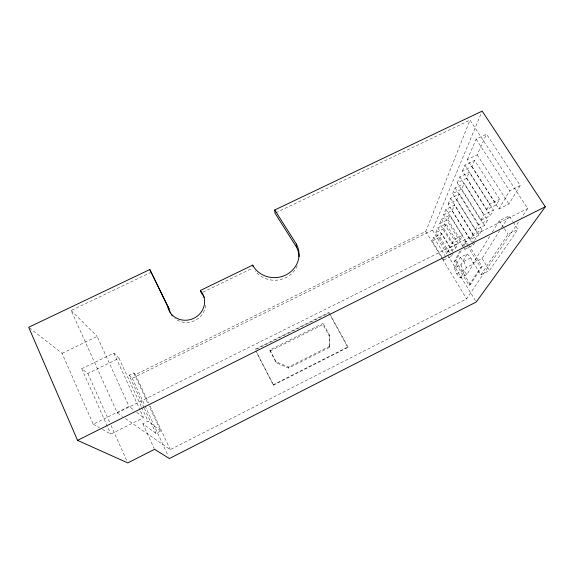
<?xml version="1.0" encoding="UTF-8"?>
<svg xmlns="http://www.w3.org/2000/svg" width="574" height="574" viewBox="0 0 574 574"><rect width="100%" height="100%" fill="white"/><g stroke="black" fill="none" stroke-linecap="round" stroke-linejoin="round"><path stroke-width="0.43" stroke-dasharray="2.87 2.15" d="M329.727 347.284L329.275 336.055L323.011 324.554L323.126 323.327L269.923 349.953L270.11 351.037L276.194 362.761L288.55 368.085L329.727 347.284L329.426 334.893L323.126 323.327M328.959 313.038L329.031 312.392L255.107 349.279L255.243 349.824L328.959 313.038L347.866 347.435L273.403 385.161L256.456 352.178M329.275 336.055L329.426 334.893M347.866 347.435L347.995 346.883L329.892 313.964M144.024 407.569L129.107 375.26L133.764 372.964L135.428 374.628L425.772 231.437L470.013 120.095L527.685 208.534L521.68 217.417M129.107 375.26L132.293 378.309L432.487 230.145L481.83 111.908M441.887 257.023L432.193 241.03L433.822 237.249L441.736 233.331L453.029 251.792M435.802 232.635L437.847 227.892L445.998 223.874L458.145 243.606L455.778 248.133L447.698 252.165L435.802 232.635L443.831 228.667L445.998 223.874M439.691 223.652L441.585 219.261L449.959 215.142L462.465 235.333L460.269 239.53L451.96 243.663L439.691 223.652L447.95 219.577L449.959 215.142M463.024 246.325L443.602 214.834L445.969 209.352L454.594 205.119L476.348 240.004M448.072 204.157L450.597 198.317L459.494 193.955L482.045 229.837L478.946 235.211L470.106 239.623L448.072 204.157L456.825 199.867L459.494 193.955M452.649 193.56L455.082 187.913L464.244 183.443L487.556 220.273L484.564 225.467L475.451 230.002L452.649 193.56L461.668 189.155L464.244 183.443M457.263 182.869L459.846 176.871L469.288 172.279L493.418 210.098L490.232 215.623L480.84 220.28L457.263 182.869L466.547 178.342L469.288 172.279M462.343 171.081L464.918 165.111L474.655 160.39L499.66 199.257L496.488 204.76L486.795 209.56L462.343 171.081L471.928 166.424L474.655 160.39M467.293 159.608L476.119 139.152L486.501 134.158L520.202 185.596L508.937 204.028L498.921 208.986L467.293 159.608L477.166 154.829L486.501 134.158M432.193 241.03L440.014 237.155L441.736 233.331M443.602 214.834L452.082 210.665L454.594 205.119M442.346 257.783L443.731 260.072L445.166 257.224M447.698 252.165L449.944 247.688L458.145 243.606M451.96 243.663L454.041 239.523L462.465 235.333M443.731 260.072L451.594 256.14L453.101 253.256M468.678 244.962L482.11 266.645L470.379 284.604L469.058 285.271L454.45 261.313L460.334 250.458M462.436 246.576L464.962 241.919L466.361 241.224L468.212 244.215M454.45 261.313L455.756 260.661L461.274 250.551M463.814 245.887L466.361 241.224M454.278 268.158L460.262 257.382L467.222 253.902L470.824 257.848L473.406 263.94L466.913 274.494L460.197 277.881L456.624 273.726L454.278 268.158L460.979 264.793L467.222 253.902M463.483 247.071L464.875 249.324L466.059 247.193M470.106 239.623L473.055 234.314L482.045 229.837M475.451 230.002L478.3 224.872L487.556 220.273M480.84 220.28L483.875 214.82L493.418 210.098M486.795 209.56L489.816 204.122L499.66 199.257M464.875 249.324L473.442 245.041L474.691 242.881M498.921 208.986L509.662 190.798L520.202 185.596M460.197 277.881L466.432 267.448L473.406 263.94M513.292 222.26L517.891 229.413L489.514 270.526L480.883 274.896L473.45 262.856L490.06 235.771M492.363 232.011L499.287 220.725L509.152 215.817L512.826 221.542M473.45 262.856L482.052 258.522L499.645 230.805M501.547 227.806L509.152 215.817M469.058 285.271L480.696 267.355L482.11 266.645M480.883 274.896L507.99 234.379L517.891 229.413M125.419 418.539L170.248 449.629L466.612 298.853L519.176 221.119M273.403 385.161L273.324 384.716L347.995 346.883M456.624 273.726L463.311 270.361L466.913 274.494M160.698 431.024L148.006 421.151L142.833 423.748L155.956 433.413L160.698 431.024L149.097 406.026M269.923 349.953L276.044 361.735L288.471 367.087L329.885 346.179M102.43 429.374L110.818 434.073L143.536 417.678L140.2 410.41M460.262 257.382L463.835 261.357L470.824 257.848M472.388 241.977L474.763 240.793M270.11 351.037L323.011 324.554M29.396 327.811L62.064 353.354L93.268 424.251L129.071 406.421L133.893 410.173M151.306 272.212L71.133 310.484L117.333 412.936L527.685 208.534M119.019 358.255L113.839 353.089L81.745 368.738L87.836 373.502L119.019 358.255L141.319 406.636M202.945 292.209L252.409 268.223M62.064 353.354L97.114 336.4L129.071 406.421M275.821 212.782L470.013 120.095M93.268 424.251L99.374 427.666M117.333 412.936L122.477 416.502M136.648 412.319L143.536 417.678M71.133 310.484L97.114 336.4M476.119 139.152L509.662 190.798M477.166 154.829L508.937 204.028M471.928 166.424L496.488 204.76M464.918 165.111L489.816 204.122M499.287 220.725L503.864 227.914M504.324 228.631L507.99 234.379M466.547 178.342L490.232 215.623M459.846 176.871L483.875 214.82M461.668 189.155L484.564 225.467M455.082 187.913L478.3 224.872M456.825 199.867L478.946 235.211M450.597 198.317L473.055 234.314M482.052 258.522L489.514 270.526M452.082 210.665L471.584 242.049M472.05 242.795L473.442 245.041M445.969 209.352L467.638 244.352M464.962 241.919L466.813 244.911M467.279 245.665L480.696 267.355M447.95 219.577L460.269 239.53M441.585 219.261L454.041 239.523M443.831 228.667L455.778 248.133M437.847 227.892L449.944 247.688M455.756 260.661L470.379 284.604M440.014 237.155L449.743 253.105M450.203 253.866L451.594 256.14M432.487 230.145L447.383 254.605M447.842 255.373L475.767 301.235M433.822 237.249L445.517 256.506M425.772 231.437L442.016 258.25M442.475 259.01L466.612 298.853M255.918 350.858L273.324 384.716M135.428 374.628L148.537 402.855M150.029 406.076L170.248 449.629M133.764 372.964L148.723 405.222M132.293 378.309L144.655 405.057M145.035 405.868L168.268 456.115M144.397 408.379L155.956 433.413M141.692 407.447L148.006 421.151M113.839 353.089L139.826 409.606M142.833 423.748L154.191 448.524M87.836 373.502L109.612 422.27M111.069 425.528L126.675 460.477M81.745 368.738L110.818 434.073M463.835 261.357L466.432 267.448M460.979 264.793L463.311 270.361M276.044 361.735L276.194 362.761M288.471 367.087L288.55 368.085M205.564 305.232A18.59 17.5 -21.9 0 1 194.048 320.909A18.59 17.5 -21.9 0 1 174.718 318.34M297.303 265.819A24.194 22.723 -5 0 1 277.608 280.09A24.194 22.723 -5 0 1 255.064 270.756"/><path stroke-width="0.86" d="M299.061 256.664A24.194 22.723 -5 0 0 296.385 246.906L275.011 213.169L274.745 209.976L482.174 111.083L545.3 206.776L476.233 302.003L169.395 458.547L154.557 449.32L127.765 462.917L77.54 440.366L28.7 327.273L149.807 269.536L169.014 308.661A18.59 17.5 -21.9 0 0 170.413 312.873M77.54 440.366L545.3 206.776M149.807 269.536L167.665 306.315A18.777 17.658 -21.8 0 0 193.847 318.269A18.777 17.658 -21.8 0 0 200.333 290.487L252.718 265.116A24.438 22.924 -4.9 0 0 285.615 275.075A24.438 22.924 -4.9 0 0 296.32 243.993L274.745 209.976M167.665 306.315L169.014 308.661M200.333 290.487L201.352 292.984A18.59 17.5 -21.9 0 1 204.215 297.425M252.718 265.116L252.962 266.479M296.32 243.993L296.385 246.906M172.315 315.872A18.59 17.5 -21.9 0 1 171.274 314.409"/></g></svg>
